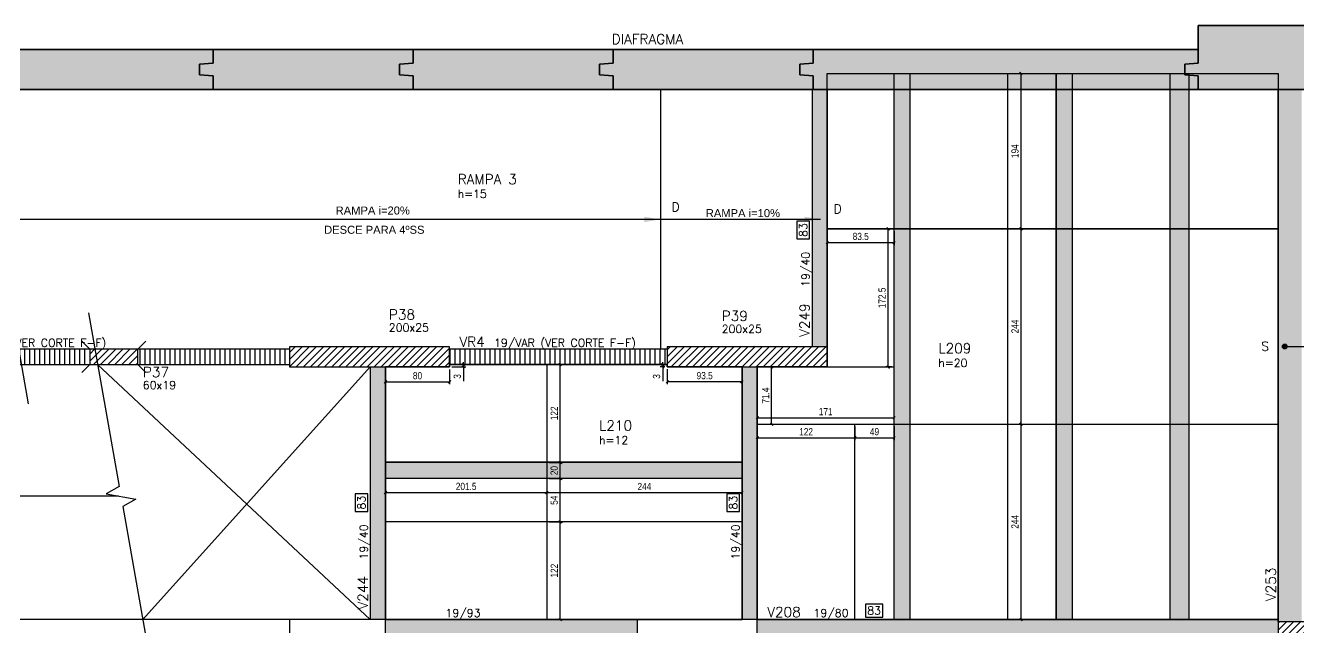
# Model space of a CAD drawing. Header units: millimetres. Extents: x 1860 to 8661, y -614 to 3837.
# Drawn here: x 3561 to 5152, y 1977 to 2729 of the extents above; entities that cross this region are included whole.
import ezdxf
from ezdxf.enums import TextEntityAlignment as Align

# ---------------------------------------------------------------- set-up
doc = ezdxf.new("R2010")
doc.units = ezdxf.units.MM
for name, color, linetype in [('COTA', 241, 'Continuous'), ('F-AUX', 2, 'Continuous'), ('F-HACHURA-DET', 1, 'Continuous'), ('F-LAJES-DIM', 2, 'Continuous'), ('F-LAJES-NOME', 4, 'Continuous'), ('F-LAJES-R', 254, 'Continuous'), ('F-PARC-NOME', 4, 'Continuous'), ('F-PILARES-DIM', 172, 'Continuous'), ('F-PILARES-N', 170, 'Continuous'), ('F-PILARES-NASCE', 4, 'Continuous'), ('F-PILARES-NOME', 170, 'Continuous'), ('F-SOLIDO-EST', 252, 'Continuous'), ('F-VIGAS', 3, 'Continuous'), ('F-VIGAS-DIM', 2, 'Continuous'), ('F-VIGAS-NOME', 4, 'Continuous'), ('Painéis', 200, 'Continuous'), ('Pilares', 5, 'Continuous'), ('VIGA', 3, 'Continuous'), ('Vázio', 240, 'Continuous')]:
    doc.layers.add(name, color=color, linetype=linetype)
doc.layers.add('F-DESNIVEL-3', color=7, linetype='Continuous', true_color=0xd5c7ff)
doc.layers.add('Hachura', color=251, linetype='Continuous', lineweight=9)
doc.styles.add('5385-ARQ-PB-BAS-PLA-TER-TORRE-A-106-TXT$0$R60-75', font='romans.shx', dxfattribs={"height": 0.1125})
doc.styles.add('COTA TECNICA-50', font='techl___.ttf', dxfattribs={"height": 9})
doc.styles.add('MCP', font='romans.shx')
doc.styles.add('ROMANS', font='romans.shx')
doc.styles.get("Standard").update_dxf_attribs({"font": 'arial.ttf'})
doc.dimstyles.new('COTA PAINEL-50', dxfattribs={"dimtxt": 9, "dimasz": 3, "dimexe": 3, "dimexo": 3, "dimgap": 3, "dimtad": 1, "dimdec": 1, "dimzin": 12, "dimdsep": 46, "dimtxsty": 'COTA TECNICA-50', "dimblk1": 'OBLIQUE', "dimblk2": 'OBLIQUE', "dimsah": 1, "dimcen": 0.9, "dimclrd": 4, "dimclre": 4, "dimclrt": 240, "dimadec": 1, "dimazin": 3, "dimtfac": 1, "dimtdec": 1, "dimtmove": 0, "dimatfit": 3, "dimfxl": 1, "dimtolj": 1, "dimtzin": 12, "dimarcsym": 0})
pattern_1 = [(45, (3860.447, 999.075), (-4.419417, 4.419417), [])]
pattern_2 = [(90, (3860.447, 999.075), (-6.25, 4e-16), [])]

# ---------------------------------------------------------------- blocks, each defined once
blk = doc.blocks.new('*U11')
at = {"layer": 'F-VIGAS-DIM', "color": 1}
blk.add_lwpolyline([(0, 0), (22, 0), (22, 16), (0, 16)], close=True, dxfattribs=at)
at = {"layer": 'F-VIGAS-DIM', "style": 'MCP'}
blk.add_attdef('DIM', text='', height=10, dxfattribs=at).set_placement((11, 8), align=Align.MIDDLE_CENTER)
blk = doc.blocks.new('_Oblique')
at = {"color": 0, "linetype": 'ByBlock', "lineweight": -2}
blk.add_line((-0.5, -0.5), (0.5, 0.5), dxfattribs=at)
blk = doc.blocks.new('*D968')
at = {"layer": 'COTA', "color": 4, "lineweight": -2, "transparency": 16777216}
for p, q in [((4010.9, 2159.6), (4010.9, 2142.2)), ((4212.4, 2159.6), (4212.4, 2142.2)), ((4010.9, 2145.2), (4212.4, 2145.2))]:
    blk.add_line(p, q, dxfattribs=at)
at = {"layer": 'Defpoints', "color": 0, "transparency": 16777216}
for p in [(4010.9, 2162.6), (4212.4, 2162.6), (4212.4, 2145.2)]:
    blk.add_point(p, dxfattribs=at)
at = {"layer": 'COTA', "color": 4, "lineweight": -2, "transparency": 16777216, "xscale": 3, "yscale": 3, "zscale": 3, "rotation": 180}
blk.add_blockref('_Oblique', (4010.9, 2145.2), dxfattribs=at)
at = {"layer": 'COTA', "color": 4, "lineweight": -2, "transparency": 16777216, "xscale": 3, "yscale": 3, "zscale": 3}
blk.add_blockref('_Oblique', (4212.4, 2145.2), dxfattribs=at)
at = {"layer": 'COTA', "color": 240, "transparency": 16777216, "insert": (4111.7, 2152.8), "char_height": 9, "attachment_point": 5, "style": 'COTA TECNICA-50'}
blk.add_mtext('\\A1;201.5', dxfattribs=at)
blk = doc.blocks.new('*D969')
at = {"layer": 'COTA', "color": 4, "lineweight": -2, "transparency": 16777216}
for p, q in [((4212.4, 2159.6), (4212.4, 2142.2)), ((4456.4, 2159.6), (4456.4, 2142.2)), ((4212.4, 2145.2), (4456.4, 2145.2))]:
    blk.add_line(p, q, dxfattribs=at)
at = {"layer": 'Defpoints', "color": 0, "transparency": 16777216}
for p in [(4212.4, 2162.6), (4456.4, 2162.6), (4456.4, 2145.2)]:
    blk.add_point(p, dxfattribs=at)
at = {"layer": 'COTA', "color": 4, "lineweight": -2, "transparency": 16777216, "xscale": 3, "yscale": 3, "zscale": 3, "rotation": 180}
blk.add_blockref('_Oblique', (4212.4, 2145.2), dxfattribs=at)
at = {"layer": 'COTA', "color": 4, "lineweight": -2, "transparency": 16777216, "xscale": 3, "yscale": 3, "zscale": 3}
blk.add_blockref('_Oblique', (4456.4, 2145.2), dxfattribs=at)
at = {"layer": 'COTA', "color": 240, "transparency": 16777216, "insert": (4334.4, 2152.7), "char_height": 9, "attachment_point": 5, "style": 'COTA TECNICA-50'}
blk.add_mtext('\\A1;244', dxfattribs=at)
blk = doc.blocks.new('*D970')
at = {"layer": 'COTA', "color": 4, "lineweight": -2, "transparency": 16777216}
for p, q in [((4215.4, 2108.6), (4232.3, 2108.6)), ((4229.3, 1986.6), (4229.3, 2108.6)), ((4215.4, 1986.6), (4232.3, 1986.6))]:
    blk.add_line(p, q, dxfattribs=at)
at = {"layer": 'Defpoints', "color": 0, "transparency": 16777216}
for p in [(4212.4, 2108.6), (4229.3, 2108.6), (4212.4, 1986.6)]:
    blk.add_point(p, dxfattribs=at)
at = {"layer": 'COTA', "color": 4, "lineweight": -2, "transparency": 16777216, "xscale": 3, "yscale": 3, "zscale": 3}
for p, rotation in [((4229.3, 2108.6), 90), ((4229.3, 1986.6), 270)]:
    blk.add_blockref('_Oblique', p, dxfattribs=dict(at, rotation=rotation))
at = {"layer": 'COTA', "color": 240, "transparency": 16777216, "insert": (4221.8, 2047.6), "char_height": 9, "attachment_point": 5, "rotation": 90, "style": 'COTA TECNICA-50'}
blk.add_mtext('\\A1;122', dxfattribs=at)
blk = doc.blocks.new('*D971')
at = {"layer": 'COTA', "color": 4, "lineweight": -2, "transparency": 16777216}
for p, q in [((4215.4, 2162.6), (4232.3, 2162.6)), ((4229.3, 2108.6), (4229.3, 2162.6)), ((4215.4, 2108.6), (4232.3, 2108.6))]:
    blk.add_line(p, q, dxfattribs=at)
at = {"layer": 'Defpoints', "color": 0, "transparency": 16777216}
for p in [(4212.4, 2162.6), (4229.3, 2162.6), (4212.4, 2108.6)]:
    blk.add_point(p, dxfattribs=at)
at = {"layer": 'COTA', "color": 4, "lineweight": -2, "transparency": 16777216, "xscale": 3, "yscale": 3, "zscale": 3}
for p, rotation in [((4229.3, 2162.6), 90), ((4229.3, 2108.6), 270)]:
    blk.add_blockref('_Oblique', p, dxfattribs=dict(at, rotation=rotation))
at = {"layer": 'COTA', "color": 240, "transparency": 16777216, "insert": (4221.7, 2135.6), "char_height": 9, "attachment_point": 5, "rotation": 90, "style": 'COTA TECNICA-50'}
blk.add_mtext('\\A1;54', dxfattribs=at)
blk = doc.blocks.new('*D972')
at = {"layer": 'COTA', "color": 4, "lineweight": -2, "transparency": 16777216}
for p, q in [((4215.4, 2182.6), (4232.3, 2182.6)), ((4229.3, 2162.6), (4229.3, 2182.6)), ((4215.4, 2162.6), (4232.3, 2162.6))]:
    blk.add_line(p, q, dxfattribs=at)
at = {"layer": 'Defpoints', "color": 0, "transparency": 16777216}
for p in [(4212.4, 2182.6), (4229.3, 2182.6), (4212.4, 2162.6)]:
    blk.add_point(p, dxfattribs=at)
at = {"layer": 'COTA', "color": 4, "lineweight": -2, "transparency": 16777216, "xscale": 3, "yscale": 3, "zscale": 3}
for p, rotation in [((4229.3, 2182.6), 90), ((4229.3, 2162.6), 270)]:
    blk.add_blockref('_Oblique', p, dxfattribs=dict(at, rotation=rotation))
at = {"layer": 'COTA', "color": 240, "transparency": 16777216, "insert": (4221.7, 2172.6), "char_height": 9, "attachment_point": 5, "rotation": 90, "style": 'COTA TECNICA-50'}
blk.add_mtext('\\A1;20', dxfattribs=at)
blk = doc.blocks.new('*D973')
at = {"layer": 'COTA', "color": 4, "lineweight": -2, "transparency": 16777216}
for p, q in [((4215.4, 2305.1), (4232.3, 2305.1)), ((4229.3, 2183.1), (4229.3, 2305.1)), ((4215.4, 2183.1), (4232.3, 2183.1))]:
    blk.add_line(p, q, dxfattribs=at)
at = {"layer": 'Defpoints', "color": 0, "transparency": 16777216}
for p in [(4212.4, 2305.1), (4229.3, 2305.1), (4212.4, 2183.1)]:
    blk.add_point(p, dxfattribs=at)
at = {"layer": 'COTA', "color": 4, "lineweight": -2, "transparency": 16777216, "xscale": 3, "yscale": 3, "zscale": 3}
for p, rotation in [((4229.3, 2305.1), 90), ((4229.3, 2183.1), 270)]:
    blk.add_blockref('_Oblique', p, dxfattribs=dict(at, rotation=rotation))
at = {"layer": 'COTA', "color": 240, "transparency": 16777216, "insert": (4221.8, 2244.1), "char_height": 9, "attachment_point": 5, "rotation": 90, "style": 'COTA TECNICA-50'}
blk.add_mtext('\\A1;122', dxfattribs=at)
blk = doc.blocks.new('*D974')
at = {"layer": 'COTA', "color": 4, "lineweight": -2, "transparency": 16777216}
for p, q in [((4362.9, 2299.1), (4362.9, 2280.5)), ((4456.4, 2299), (4456.4, 2280.5)), ((4456.4, 2283.5), (4362.9, 2283.5))]:
    blk.add_line(p, q, dxfattribs=at)
at = {"layer": 'Defpoints', "color": 0, "transparency": 16777216}
for p in [(4362.9, 2302.1), (4456.4, 2302), (4362.9, 2283.5)]:
    blk.add_point(p, dxfattribs=at)
at = {"layer": 'COTA', "color": 4, "lineweight": -2, "transparency": 16777216, "xscale": 3, "yscale": 3, "zscale": 3, "rotation": 180}
blk.add_blockref('_Oblique', (4362.9, 2283.5), dxfattribs=at)
at = {"layer": 'COTA', "color": 4, "lineweight": -2, "transparency": 16777216, "xscale": 3, "yscale": 3, "zscale": 3}
blk.add_blockref('_Oblique', (4456.4, 2283.5), dxfattribs=at)
at = {"layer": 'COTA', "color": 240, "transparency": 16777216, "insert": (4409.7, 2291.2), "char_height": 9, "attachment_point": 5, "style": 'COTA TECNICA-50'}
blk.add_mtext('\\A1;93.5', dxfattribs=at)
blk = doc.blocks.new('*D975')
at = {"layer": 'COTA', "color": 4, "lineweight": -2, "transparency": 16777216}
for p, q in [((4010.9, 2299), (4010.9, 2280.5)), ((4090.9, 2299), (4090.9, 2280.5)), ((4010.9, 2283.5), (4090.9, 2283.5))]:
    blk.add_line(p, q, dxfattribs=at)
at = {"layer": 'Defpoints', "color": 0, "transparency": 16777216}
for p in [(4010.9, 2302), (4090.9, 2302), (4090.9, 2283.5)]:
    blk.add_point(p, dxfattribs=at)
at = {"layer": 'COTA', "color": 4, "lineweight": -2, "transparency": 16777216, "xscale": 3, "yscale": 3, "zscale": 3, "rotation": 180}
blk.add_blockref('_Oblique', (4010.9, 2283.5), dxfattribs=at)
at = {"layer": 'COTA', "color": 4, "lineweight": -2, "transparency": 16777216, "xscale": 3, "yscale": 3, "zscale": 3}
blk.add_blockref('_Oblique', (4090.9, 2283.5), dxfattribs=at)
at = {"layer": 'COTA', "color": 240, "transparency": 16777216, "insert": (4050.9, 2291.1), "char_height": 9, "attachment_point": 5, "style": 'COTA TECNICA-50'}
blk.add_mtext('\\A1;80', dxfattribs=at)
blk = doc.blocks.new('*D976')
at = {"layer": 'COTA', "color": 4, "lineweight": -2, "transparency": 16777216}
for p, q in [((4108.3, 2305.1), (4108.3, 2308.1)), ((4093.9, 2305.1), (4111.3, 2305.1)), ((4093.9, 2302.1), (4111.3, 2302.1)), ((4108.3, 2305.1), (4108.3, 2302.1)), ((4108.3, 2302.1), (4108.3, 2284.4))]:
    blk.add_line(p, q, dxfattribs=at)
at = {"layer": 'Defpoints', "color": 0, "transparency": 16777216}
for p in [(4090.9, 2305.1), (4090.9, 2302.1), (4108.3, 2302.1)]:
    blk.add_point(p, dxfattribs=at)
at = {"layer": 'COTA', "color": 4, "lineweight": -2, "transparency": 16777216, "xscale": 3, "yscale": 3, "zscale": 3}
for p, rotation in [((4108.3, 2305.1), 270), ((4108.3, 2302.1), 90)]:
    blk.add_blockref('_Oblique', p, dxfattribs=dict(at, rotation=rotation))
at = {"layer": 'COTA', "color": 240, "transparency": 16777216, "insert": (4100.6, 2290.2), "char_height": 9, "attachment_point": 5, "rotation": 90, "style": 'COTA TECNICA-50'}
blk.add_mtext('\\A1;3', dxfattribs=at)
blk = doc.blocks.new('*D977')
at = {"layer": 'COTA', "color": 4, "lineweight": -2, "transparency": 16777216}
for p, q in [((4357.3, 2305.1), (4357.3, 2308.1)), ((4359.9, 2305.1), (4354.3, 2305.1)), ((4359.9, 2302.1), (4354.3, 2302.1)), ((4357.3, 2305.1), (4357.3, 2302.1)), ((4357.3, 2302.1), (4357.3, 2284.4))]:
    blk.add_line(p, q, dxfattribs=at)
at = {"layer": 'Defpoints', "color": 0, "transparency": 16777216}
for p in [(4357.3, 2302.1), (4362.9, 2305.1), (4362.9, 2302.1)]:
    blk.add_point(p, dxfattribs=at)
at = {"layer": 'COTA', "color": 4, "lineweight": -2, "transparency": 16777216, "xscale": 3, "yscale": 3, "zscale": 3}
for p, rotation in [((4357.3, 2305.1), 270), ((4357.3, 2302.1), 90)]:
    blk.add_blockref('_Oblique', p, dxfattribs=dict(at, rotation=rotation))
at = {"layer": 'COTA', "color": 240, "transparency": 16777216, "insert": (4349.6, 2290.2), "char_height": 9, "attachment_point": 5, "rotation": 90, "style": 'COTA TECNICA-50'}
blk.add_mtext('\\A1;3', dxfattribs=at)
blk = doc.blocks.new('*D1020')
at = {"layer": 'COTA', "color": 4, "lineweight": -2, "transparency": 16777216}
for p, q in [((4791.4, 2230.6), (4808, 2230.6)), ((4805, 1986.6), (4805, 2230.6)), ((4791.4, 1986.6), (4808, 1986.6))]:
    blk.add_line(p, q, dxfattribs=at)
at = {"layer": 'Defpoints', "color": 0, "transparency": 16777216}
for p in [(4788.4, 2230.6), (4805, 2230.6), (4788.4, 1986.6)]:
    blk.add_point(p, dxfattribs=at)
at = {"layer": 'COTA', "color": 4, "lineweight": -2, "transparency": 16777216, "xscale": 3, "yscale": 3, "zscale": 3}
for p, rotation in [((4805, 2230.6), 90), ((4805, 1986.6), 270)]:
    blk.add_blockref('_Oblique', p, dxfattribs=dict(at, rotation=rotation))
at = {"layer": 'COTA', "color": 240, "transparency": 16777216, "insert": (4797.4, 2108.6), "char_height": 9, "attachment_point": 5, "rotation": 90, "style": 'COTA TECNICA-50'}
blk.add_mtext('\\A1;244', dxfattribs=at)
blk = doc.blocks.new('*D1021')
at = {"layer": 'COTA', "color": 4, "lineweight": -2, "transparency": 16777216}
for p, q in [((4791.4, 2474.6), (4808, 2474.6)), ((4805, 2230.6), (4805, 2474.6)), ((4791.4, 2230.6), (4808, 2230.6))]:
    blk.add_line(p, q, dxfattribs=at)
at = {"layer": 'Defpoints', "color": 0, "transparency": 16777216}
for p in [(4788.4, 2474.6), (4805, 2474.6), (4788.4, 2230.6)]:
    blk.add_point(p, dxfattribs=at)
at = {"layer": 'COTA', "color": 4, "lineweight": -2, "transparency": 16777216, "xscale": 3, "yscale": 3, "zscale": 3}
for p, rotation in [((4805, 2474.6), 90), ((4805, 2230.6), 270)]:
    blk.add_blockref('_Oblique', p, dxfattribs=dict(at, rotation=rotation))
at = {"layer": 'COTA', "color": 240, "transparency": 16777216, "insert": (4797.4, 2352.6), "char_height": 9, "attachment_point": 5, "rotation": 90, "style": 'COTA TECNICA-50'}
blk.add_mtext('\\A1;244', dxfattribs=at)
blk = doc.blocks.new('*D1022')
at = {"layer": 'COTA', "color": 4, "lineweight": -2, "transparency": 16777216}
for p, q in [((4791.4, 2668.6), (4808, 2668.6)), ((4805, 2474.6), (4805, 2668.6)), ((4791.4, 2474.6), (4808, 2474.6))]:
    blk.add_line(p, q, dxfattribs=at)
at = {"layer": 'Defpoints', "color": 0, "transparency": 16777216}
for p in [(4788.4, 2668.6), (4805, 2668.6), (4788.4, 2474.6)]:
    blk.add_point(p, dxfattribs=at)
at = {"layer": 'COTA', "color": 4, "lineweight": -2, "transparency": 16777216, "xscale": 3, "yscale": 3, "zscale": 3}
for p, rotation in [((4805, 2668.6), 90), ((4805, 2474.6), 270)]:
    blk.add_blockref('_Oblique', p, dxfattribs=dict(at, rotation=rotation))
at = {"layer": 'COTA', "color": 240, "transparency": 16777216, "insert": (4797.4, 2571.6), "char_height": 9, "attachment_point": 5, "rotation": 90, "style": 'COTA TECNICA-50'}
blk.add_mtext('\\A1;194', dxfattribs=at)
blk = doc.blocks.new('*D1023')
at = {"layer": 'COTA', "color": 4, "lineweight": -2, "transparency": 16777216}
for p, q in [((4475.4, 2233.6), (4475.4, 2241.6)), ((4475.4, 2238.6), (4646.4, 2238.6)), ((4646.4, 2233.6), (4646.4, 2241.6))]:
    blk.add_line(p, q, dxfattribs=at)
at = {"layer": 'Defpoints', "color": 0, "transparency": 16777216}
for p in [(4475.4, 2230.6), (4646.4, 2238.6), (4646.4, 2230.6)]:
    blk.add_point(p, dxfattribs=at)
at = {"layer": 'COTA', "color": 4, "lineweight": -2, "transparency": 16777216, "xscale": 3, "yscale": 3, "zscale": 3, "rotation": 180}
blk.add_blockref('_Oblique', (4475.4, 2238.6), dxfattribs=at)
at = {"layer": 'COTA', "color": 4, "lineweight": -2, "transparency": 16777216, "xscale": 3, "yscale": 3, "zscale": 3}
blk.add_blockref('_Oblique', (4646.4, 2238.6), dxfattribs=at)
at = {"layer": 'COTA', "color": 240, "transparency": 16777216, "insert": (4560.9, 2246.2), "char_height": 9, "attachment_point": 5, "style": 'COTA TECNICA-50'}
blk.add_mtext('\\A1;171', dxfattribs=at)
blk = doc.blocks.new('*D1024')
at = {"layer": 'COTA', "color": 4, "lineweight": -2, "transparency": 16777216}
for p, q in [((4478.4, 2302), (4496.3, 2302)), ((4493.3, 2230.6), (4493.3, 2302)), ((4478.4, 2230.6), (4496.3, 2230.6))]:
    blk.add_line(p, q, dxfattribs=at)
at = {"layer": 'Defpoints', "color": 0, "transparency": 16777216}
for p in [(4475.4, 2302), (4493.3, 2302), (4475.4, 2230.6)]:
    blk.add_point(p, dxfattribs=at)
at = {"layer": 'COTA', "color": 4, "lineweight": -2, "transparency": 16777216, "xscale": 3, "yscale": 3, "zscale": 3}
for p, rotation in [((4493.3, 2302), 90), ((4493.3, 2230.6), 270)]:
    blk.add_blockref('_Oblique', p, dxfattribs=dict(at, rotation=rotation))
at = {"layer": 'COTA', "color": 240, "transparency": 16777216, "insert": (4485.8, 2266.3), "char_height": 9, "attachment_point": 5, "rotation": 90, "style": 'COTA TECNICA-50'}
blk.add_mtext('\\A1;71.4', dxfattribs=at)
blk = doc.blocks.new('*D1025')
at = {"layer": 'COTA', "color": 4, "lineweight": -2, "transparency": 16777216}
for p, q in [((4643.4, 2474.6), (4636, 2474.6)), ((4639, 2302.1), (4639, 2474.6)), ((4643.4, 2302.1), (4636, 2302.1))]:
    blk.add_line(p, q, dxfattribs=at)
at = {"layer": 'Defpoints', "color": 0, "transparency": 16777216}
for p in [(4639, 2474.6), (4646.4, 2474.6), (4646.4, 2302.1)]:
    blk.add_point(p, dxfattribs=at)
at = {"layer": 'COTA', "color": 4, "lineweight": -2, "transparency": 16777216, "xscale": 3, "yscale": 3, "zscale": 3}
for p, rotation in [((4639, 2474.6), 90), ((4639, 2302.1), 270)]:
    blk.add_blockref('_Oblique', p, dxfattribs=dict(at, rotation=rotation))
at = {"layer": 'COTA', "color": 240, "transparency": 16777216, "insert": (4631.4, 2388.3), "char_height": 9, "attachment_point": 5, "rotation": 90, "style": 'COTA TECNICA-50'}
blk.add_mtext('\\A1;172.5', dxfattribs=at)
blk = doc.blocks.new('*D1027')
at = {"layer": 'COTA', "color": 4, "lineweight": -2, "transparency": 16777216}
for p, q in [((4562.9, 2471.6), (4562.9, 2454.3)), ((4646.4, 2471.6), (4646.4, 2454.3)), ((4562.9, 2457.3), (4646.4, 2457.3))]:
    blk.add_line(p, q, dxfattribs=at)
at = {"layer": 'Defpoints', "color": 0, "transparency": 16777216}
for p in [(4562.9, 2474.6), (4646.4, 2474.6), (4646.4, 2457.3)]:
    blk.add_point(p, dxfattribs=at)
at = {"layer": 'COTA', "color": 4, "lineweight": -2, "transparency": 16777216, "xscale": 3, "yscale": 3, "zscale": 3, "rotation": 180}
blk.add_blockref('_Oblique', (4562.9, 2457.3), dxfattribs=at)
at = {"layer": 'COTA', "color": 4, "lineweight": -2, "transparency": 16777216, "xscale": 3, "yscale": 3, "zscale": 3}
blk.add_blockref('_Oblique', (4646.4, 2457.3), dxfattribs=at)
at = {"layer": 'COTA', "color": 240, "transparency": 16777216, "insert": (4604.7, 2465), "char_height": 9, "attachment_point": 5, "style": 'COTA TECNICA-50'}
blk.add_mtext('\\A1;83.5', dxfattribs=at)
blk = doc.blocks.new('*D1055')
at = {"layer": 'COTA', "color": 4, "lineweight": -2, "transparency": 16777216}
for p, q in [((4475.4, 2227.6), (4475.4, 2210.6)), ((4597.4, 2227.6), (4597.4, 2210.6)), ((4475.4, 2213.6), (4597.4, 2213.6))]:
    blk.add_line(p, q, dxfattribs=at)
at = {"layer": 'Defpoints', "color": 0, "transparency": 16777216}
for p in [(4475.4, 2230.6), (4597.4, 2230.6), (4597.4, 2213.6)]:
    blk.add_point(p, dxfattribs=at)
at = {"layer": 'COTA', "color": 4, "lineweight": -2, "transparency": 16777216, "xscale": 3, "yscale": 3, "zscale": 3, "rotation": 180}
blk.add_blockref('_Oblique', (4475.4, 2213.6), dxfattribs=at)
at = {"layer": 'COTA', "color": 4, "lineweight": -2, "transparency": 16777216, "xscale": 3, "yscale": 3, "zscale": 3}
blk.add_blockref('_Oblique', (4597.4, 2213.6), dxfattribs=at)
at = {"layer": 'COTA', "color": 240, "transparency": 16777216, "insert": (4536.4, 2221.1), "char_height": 9, "attachment_point": 5, "style": 'COTA TECNICA-50'}
blk.add_mtext('\\A1;122', dxfattribs=at)
blk = doc.blocks.new('*D1056')
at = {"layer": 'COTA', "color": 4, "lineweight": -2, "transparency": 16777216}
for p, q in [((4597.4, 2227.6), (4597.4, 2210.6)), ((4646.4, 2227.6), (4646.4, 2210.6)), ((4597.4, 2213.6), (4646.4, 2213.6))]:
    blk.add_line(p, q, dxfattribs=at)
at = {"layer": 'Defpoints', "color": 0, "transparency": 16777216}
for p in [(4597.4, 2230.6), (4646.4, 2230.6), (4646.4, 2213.6)]:
    blk.add_point(p, dxfattribs=at)
at = {"layer": 'COTA', "color": 4, "lineweight": -2, "transparency": 16777216, "xscale": 3, "yscale": 3, "zscale": 3, "rotation": 180}
blk.add_blockref('_Oblique', (4597.4, 2213.6), dxfattribs=at)
at = {"layer": 'COTA', "color": 4, "lineweight": -2, "transparency": 16777216, "xscale": 3, "yscale": 3, "zscale": 3}
blk.add_blockref('_Oblique', (4646.4, 2213.6), dxfattribs=at)
at = {"layer": 'COTA', "color": 240, "transparency": 16777216, "insert": (4621.9, 2221.2), "char_height": 9, "attachment_point": 5, "style": 'COTA TECNICA-50'}
blk.add_mtext('\\A1;49', dxfattribs=at)

msp = doc.modelspace()

# ---------------------------------------------------------------- hatches: boundary and pattern name
at = {"layer": 'F-AUX'}
h = msp.add_hatch(color=1, dxfattribs=at)
edge = h.paths.add_edge_path()
edge.add_arc((5134.45, 2327.58), 3, 0, 360)
at = {"layer": 'F-HACHURA-DET', "linetype": 'Continuous'}
h = msp.add_hatch(dxfattribs=at)
h.set_pattern_fill('LINE', color=256, scale=50, angle=90, style=0)
h.set_pattern_definition(pattern_2)
h.paths.add_polyline_path([(3641.45, 2305.08), (3641.45, 2324.08), (3410.95, 2324.08), (3410.95, 2305.08)])
h = msp.add_hatch(dxfattribs=at)
h.set_pattern_fill('LINE', color=256, scale=50, angle=90, style=0)
h.set_pattern_definition(pattern_2)
h.paths.add_polyline_path([(3890.95, 2305.08), (3890.95, 2324.08), (3701.45, 2324.08), (3701.45, 2305.08)])
h = msp.add_hatch(dxfattribs=at)
h.set_pattern_fill('LINE', color=256, scale=50, angle=90, style=0)
h.set_pattern_definition(pattern_2)
h.paths.add_polyline_path([(4362.95, 2305.08), (4362.95, 2324.08), (4090.95, 2324.08), (4090.95, 2305.08)])
at = {"layer": 'F-SOLIDO-EST'}
h = msp.add_hatch(color=256, dxfattribs=at)
h.dxf.hatch_style = 1
h.paths.add_polyline_path([(5276.45, 2665.58), (5293.45, 2667.08), (5293.45, 2680.08), (5276.45, 2681.58), (5276.45, 2698.58), (5276.45, 2728.58), (5026.45, 2728.58), (5026.45, 2681.58), (5009.45, 2680.08), (5009.45, 2667.08), (5026.45, 2665.58), (5026.45, 2648.58), (5276.45, 2648.58)])
h = msp.add_hatch(color=256, dxfattribs=at)
h.dxf.hatch_style = 1
h.paths.add_polyline_path([(3795.45, 2698.58), (3545.45, 2698.58), (3545.45, 2681.58), (3528.45, 2680.08), (3528.45, 2667.08), (3545.45, 2665.58), (3545.45, 2648.58), (3795.45, 2648.58), (3795.45, 2665.58), (3778.45, 2667.08), (3778.45, 2680.08), (3795.45, 2681.58)])
h = msp.add_hatch(color=256, dxfattribs=at)
h.dxf.hatch_style = 1
h.paths.add_polyline_path([(4045.45, 2698.58), (3795.45, 2698.58), (3795.45, 2681.58), (3778.45, 2680.08), (3778.45, 2667.08), (3795.45, 2665.58), (3795.45, 2648.58), (4045.45, 2648.58), (4045.45, 2665.58), (4028.45, 2667.08), (4028.45, 2680.08), (4045.45, 2681.58)])
h = msp.add_hatch(color=256, dxfattribs=at)
h.dxf.hatch_style = 1
h.paths.add_polyline_path([(4295.45, 2665.58), (4278.45, 2667.08), (4278.45, 2680.08), (4295.45, 2681.58), (4295.45, 2698.58), (4045.45, 2698.58), (4045.45, 2681.58), (4028.45, 2680.08), (4028.45, 2667.08), (4045.45, 2665.58), (4045.45, 2648.58), (4295.45, 2648.58)])
h = msp.add_hatch(color=256, dxfattribs=at)
h.dxf.hatch_style = 1
h.paths.add_polyline_path([(4545.45, 2665.58), (4528.45, 2667.08), (4528.45, 2680.08), (4545.45, 2681.58), (4545.45, 2698.58), (4295.45, 2698.58), (4295.45, 2681.58), (4278.45, 2680.08), (4278.45, 2667.08), (4295.45, 2665.58), (4295.45, 2648.58), (4545.45, 2648.58)])
h = msp.add_hatch(color=256, dxfattribs=at)
h.dxf.hatch_style = 1
h.paths.add_polyline_path([(5009.45, 2680.08), (5026.45, 2681.58), (5026.45, 2698.58), (4545.45, 2698.58), (4545.45, 2681.58), (4528.45, 2680.08), (4528.45, 2667.08), (4545.45, 2665.58), (4545.45, 2648.58), (5026.45, 2648.58), (5026.45, 2665.58), (5009.45, 2667.08)])
at = {"layer": 'Hachura', "linetype": 'ByBlock'}
h = msp.add_hatch(color=256, dxfattribs=at)
h.dxf.hatch_style = 1
h.paths.add_polyline_path([(4666.45, 2230.58), (4646.45, 2230.58), (4646.45, 1986.58), (4666.45, 1986.58)])
h.paths.add_polyline_path([(4646.45, 2230.58), (4666.45, 2230.58), (4666.45, 2474.58), (4646.45, 2474.58)])
h.paths.add_polyline_path([(4646.45, 2474.58), (4666.45, 2474.58), (4666.45, 2648.58), (4646.45, 2648.58)])
h.paths.add_polyline_path([(4646.45, 2668.58), (4646.45, 2648.58), (4666.45, 2648.58), (4666.45, 2668.58)])
h = msp.add_hatch(color=256, dxfattribs=at)
h.dxf.hatch_style = 1
h.paths.add_polyline_path([(4869.45, 2230.58), (4849.45, 2230.58), (4849.45, 1986.58), (4869.45, 1986.58)])
h.paths.add_polyline_path([(4849.45, 2230.58), (4869.45, 2230.58), (4869.45, 2474.58), (4849.45, 2474.58)])
h.paths.add_polyline_path([(4849.45, 2474.58), (4869.45, 2474.58), (4869.45, 2648.58), (4849.45, 2648.58)])
h.paths.add_polyline_path([(4849.45, 2668.58), (4849.45, 2648.58), (4869.45, 2648.58), (4869.45, 2668.58)])
h = msp.add_hatch(color=256, dxfattribs=at)
h.dxf.hatch_style = 1
h.paths.add_polyline_path([(5014.45, 2230.58), (4991.45, 2230.58), (4991.45, 1986.58), (5014.45, 1986.58)])
h.paths.add_polyline_path([(5014.45, 2474.58), (4991.45, 2474.58), (4991.45, 2230.58), (5014.45, 2230.58)])
h.paths.add_polyline_path([(4991.45, 2474.58), (5014.45, 2474.58), (5014.45, 2648.58), (4991.45, 2648.58)])
h.paths.add_polyline_path([(5014.45, 2648.58), (5014.45, 2666.63), (5009.45, 2667.08), (5009.45, 2668.58), (4991.45, 2668.58), (4991.45, 2648.58)])
h.paths.add_polyline_path([(5014.45, 2666.63), (5014.45, 2668.58), (5009.45, 2668.58), (5009.45, 2667.08)], flags=17)
h = msp.add_hatch(color=256, dxfattribs=at)
h.dxf.hatch_style = 1
h.paths.add_polyline_path([(4212.45, 2162.58), (4212.45, 2182.58), (4010.95, 2182.58), (4010.95, 2162.58)])
h.paths.add_polyline_path([(4212.45, 2182.58), (4212.45, 2162.58), (4456.45, 2162.58), (4456.45, 2182.58)])
at = {"layer": 'Pilares', "linetype": 'Continuous'}
h = msp.add_hatch(dxfattribs=at)
h.set_pattern_fill('ANSI31', color=256, scale=50, style=0)
h.set_pattern_definition(pattern_1)
h.paths.add_polyline_path([(3641.45, 2305.08), (3701.45, 2305.08), (3701.45, 2324.08), (3641.45, 2324.08)], flags=16)
h = msp.add_hatch(dxfattribs=at)
h.set_pattern_fill('ANSI31', color=256, scale=50, style=0)
h.set_pattern_definition(pattern_1)
h.paths.add_polyline_path([(3890.95, 2302.08), (4090.95, 2302.08), (4090.95, 2327.08), (3890.95, 2327.08)], flags=16)
h = msp.add_hatch(dxfattribs=at)
h.set_pattern_fill('ANSI31', color=256, scale=50, style=0)
h.set_pattern_definition(pattern_1)
h.paths.add_polyline_path([(4362.95, 2302.08), (4562.95, 2302.08), (4562.95, 2327.08), (4362.95, 2327.08)], flags=16)
h = msp.add_hatch(dxfattribs=at)
h.set_pattern_fill('ANSI31', color=256, scale=50, style=0)
h.set_pattern_definition(pattern_1)
h.paths.add_polyline_path([(5126.45, 1808.58), (5176.45, 1808.58), (5176.45, 1983.58), (5126.45, 1983.58)], flags=16)

# ---------------------------------------------------------------- linework, layer by layer
at = {"layer": 'F-AUX', "color": 1}
for p, q in [((4354.45, 2648.58), (4354.45, 2324.08)), ((4554.45, 2486.33), (3520.98, 2486.33)), ((5134.45, 2327.58), (5987.67, 2327.58)), ((4475.45, 1986.58), (5126.45, 1986.58))]:
    msp.add_line(p, q, dxfattribs=at)
for points in [[(3483.31, 2715.46), (3521.74, 2498.4), (3505.54, 2489.04), (3542.4, 2482.56), (3526.2, 2473.2), (3564.59, 2256.13)], [(3639.78, 2369.85), (3678.21, 2152.79), (3662.01, 2143.43), (3698.87, 2136.95), (3682.67, 2127.59), (3721.06, 1910.52)], [(3677.45, 2140.72), (2819.45, 2140.72)]]:
    msp.add_lwpolyline(points, dxfattribs=at)
msp.add_circle((5134.45, 2327.58), 3, dxfattribs=at)
for points in [[(4334.45, 2489.68), (4354.45, 2486.33), (4334.44, 2483.01)], [(4534.45, 2489.68), (4554.45, 2486.33), (4534.44, 2483.01)]]:
    msp.add_solid(points, dxfattribs=at)
at = {"layer": 'F-DESNIVEL-3', "linetype": 'Continuous'}
for points in [[(4553.45, 2648.58), (4553.45, 2663.58), (4483.05, 2663.58)], [(4553.45, 2648.58), (4483.05, 2663.58), (4483.05, 2648.58)], [(4553.45, 2648.58), (5110.85, 2648.58), (5110.85, 2663.58)], [(4553.45, 2648.58), (5110.85, 2663.58), (4553.45, 2663.58)], [(4553.45, 2648.58), (4553.45, 2663.58), (4553.45, 2648.58)], [(4553.45, 2648.58), (4483.05, 2648.58), (4553.45, 2648.58)], [(4562.95, 2648.58), (4543.95, 2648.58), (4543.95, 2327.18)], [(4562.95, 2648.58), (4543.95, 2327.18), (4562.95, 2327.18)], [(4562.95, 2648.58), (4562.95, 2327.18), (4562.95, 2648.58)], [(5126.45, 1997.08), (5126.45, 2648.58), (5126.45, 1986.58)], [(5126.45, 2648.58), (5126.45, 1986.58), (5126.45, 2648.58)], [(5155.45, 1997.08), (5155.45, 2648.48), (5126.45, 2648.48)], [(5155.45, 1997.08), (5126.45, 2648.48), (5126.45, 1997.08)], [(4091.05, 2324.08), (4362.85, 2324.08), (4091.05, 2324.08)], [(3991.95, 1986.68), (4010.95, 1986.68), (4010.95, 2301.98)], [(3991.95, 1986.68), (4010.95, 2301.98), (3991.95, 2301.98)], [(3991.95, 1986.68), (3991.95, 2301.98), (3991.95, 1986.68)], [(4010.95, 2302.08), (4090.95, 2302.08), (4010.95, 2302.08)], [(4090.95, 2305.08), (4362.95, 2305.08), (4090.95, 2305.08)], [(4362.95, 2305.08), (4362.95, 2302.08), (4362.95, 2305.08)], [(4362.95, 2302.08), (4456.45, 2302.08), (4362.95, 2302.08)], [(4456.45, 1986.68), (4475.45, 1986.68), (4475.45, 2301.98)], [(4456.45, 1986.68), (4475.45, 2301.98), (4456.45, 2301.98)], [(4456.45, 1986.68), (4456.45, 2301.98), (4456.45, 1986.68)], [(5155.45, 1997.08), (5126.45, 1997.08), (5126.45, 1983.68)], [(5155.45, 1997.08), (5126.45, 1983.68), (5155.45, 1983.68)], [(5155.45, 1997.08), (5126.45, 1997.08), (5155.45, 1997.08)], [(5126.45, 1997.08), (5126.45, 1986.58), (5126.45, 1997.08)], [(4011.05, 1986.58), (4011.05, 1967.58), (4325.35, 1967.58)], [(4011.05, 1986.58), (4325.35, 1967.58), (4325.35, 1986.58)], [(4011.05, 1986.58), (4325.35, 1986.58), (4011.05, 1986.58)], [(5126.45, 1986.58), (4475.45, 1986.58), (5126.45, 1986.58)], [(5126.45, 1986.58), (4475.55, 1986.58), (4475.55, 1967.58)], [(5126.45, 1986.58), (4475.55, 1967.58), (5126.35, 1983.68)], [(5126.35, 1983.68), (4475.55, 1967.58), (5126.35, 1967.58)], [(5126.45, 1986.58), (5126.35, 1983.68), (5126.45, 1983.68)]]:
    msp.add_solid(points, dxfattribs=at)
at = {"layer": 'F-LAJES-R', "linetype": 'Continuous'}
for points in [[(5110.95, 2648.58), (4562.95, 2648.58), (4562.95, 2327.08), (4562.95, 2302.08), (4475.45, 2302.08), (4475.45, 1986.58), (5126.45, 1986.58), (5126.45, 1997.08), (5126.45, 2648.58), (5110.95, 2648.58)], [(4010.95, 1986.58), (4325.45, 1986.58), (4456.45, 1986.58), (4456.45, 2302.08), (4362.95, 2302.08), (4362.95, 2305.08), (4090.95, 2305.08), (4090.95, 2302.08), (4010.95, 2302.08), (4010.95, 1986.58)]]:
    msp.add_lwpolyline(points, dxfattribs=at)
at = {"layer": 'F-PILARES-N', "linetype": 'Continuous'}
msp.add_lwpolyline([(3641.45, 2305.08), (3701.45, 2305.08), (3701.45, 2324.08), (3641.45, 2324.08), (3641.45, 2305.08)], dxfattribs=at)
at = {"layer": 'F-PILARES-NASCE', "linetype": 'Continuous'}
for p, q in [((3641.45, 2324.08), (3631.45, 2334.08)), ((3701.45, 2324.08), (3711.45, 2334.08)), ((3641.45, 2305.08), (3631.45, 2295.08)), ((3701.45, 2305.08), (3711.45, 2295.08))]:
    msp.add_line(p, q, dxfattribs=at)
at = {"layer": 'F-VIGAS'}
for p, q in [((5276.45, 2728.58), (5026.45, 2728.58)), ((5026.45, 2728.58), (5026.45, 2681.58)), ((5026.45, 2681.58), (5026.45, 2728.58)), ((5026.45, 2728.58), (5276.45, 2728.58)), ((3795.45, 2698.58), (3545.45, 2698.58)), ((3545.45, 2698.58), (3795.45, 2698.58)), ((3795.45, 2681.58), (3795.45, 2698.58)), ((3795.45, 2698.58), (3795.45, 2681.58)), ((4045.45, 2698.58), (3795.45, 2698.58)), ((3795.45, 2698.58), (3795.45, 2681.58)), ((3795.45, 2681.58), (3795.45, 2698.58)), ((3795.45, 2698.58), (4045.45, 2698.58)), ((4045.45, 2681.58), (4045.45, 2698.58)), ((4045.45, 2698.58), (4045.45, 2681.58)), ((4295.45, 2698.58), (4045.45, 2698.58)), ((4045.45, 2698.58), (4045.45, 2681.58)), ((4045.45, 2681.58), (4045.45, 2698.58)), ((4045.45, 2698.58), (4295.45, 2698.58)), ((4295.45, 2681.58), (4295.45, 2698.58)), ((4295.45, 2698.58), (4295.45, 2681.58)), ((4545.45, 2698.58), (4295.45, 2698.58)), ((4295.45, 2698.58), (4295.45, 2681.58)), ((4295.45, 2681.58), (4295.45, 2698.58)), ((4295.45, 2698.58), (4545.45, 2698.58)), ((5026.45, 2698.58), (4545.45, 2698.58)), ((4545.45, 2698.58), (4545.45, 2681.58)), ((4545.45, 2681.58), (4545.45, 2698.58)), ((4545.45, 2698.58), (5026.45, 2698.58)), ((4545.45, 2681.58), (4545.45, 2698.58)), ((4545.45, 2698.58), (4545.45, 2681.58)), ((5026.45, 2681.58), (5026.45, 2698.58)), ((5026.45, 2698.58), (5026.45, 2681.58)), ((3778.45, 2680.08), (3795.45, 2681.58)), ((3795.45, 2681.58), (3778.45, 2680.08)), ((3795.45, 2681.58), (3778.45, 2680.08)), ((3778.45, 2680.08), (3795.45, 2681.58)), ((3778.45, 2667.08), (3778.45, 2680.08)), ((3778.45, 2680.08), (3778.45, 2667.08)), ((3778.45, 2680.08), (3778.45, 2667.08)), ((3778.45, 2667.08), (3778.45, 2680.08)), ((4028.45, 2680.08), (4045.45, 2681.58)), ((4045.45, 2681.58), (4028.45, 2680.08)), ((4045.45, 2681.58), (4028.45, 2680.08)), ((4028.45, 2680.08), (4045.45, 2681.58)), ((4028.45, 2667.08), (4028.45, 2680.08)), ((4028.45, 2680.08), (4028.45, 2667.08)), ((4028.45, 2680.08), (4028.45, 2667.08)), ((4028.45, 2667.08), (4028.45, 2680.08)), ((4278.45, 2680.08), (4295.45, 2681.58)), ((4295.45, 2681.58), (4278.45, 2680.08)), ((4295.45, 2681.58), (4278.45, 2680.08)), ((4278.45, 2680.08), (4295.45, 2681.58)), ((4278.45, 2667.08), (4278.45, 2680.08)), ((4278.45, 2680.08), (4278.45, 2667.08)), ((4278.45, 2680.08), (4278.45, 2667.08)), ((4278.45, 2667.08), (4278.45, 2680.08)), ((4545.45, 2681.58), (4528.45, 2680.08)), ((4528.45, 2680.08), (4545.45, 2681.58)), ((4528.45, 2680.08), (4545.45, 2681.58)), ((4545.45, 2681.58), (4528.45, 2680.08)), ((4528.45, 2680.08), (4528.45, 2667.08)), ((4528.45, 2667.08), (4528.45, 2680.08)), ((4528.45, 2667.08), (4528.45, 2680.08)), ((4528.45, 2680.08), (4528.45, 2667.08)), ((5026.45, 2681.58), (5009.45, 2680.08)), ((5009.45, 2680.08), (5026.45, 2681.58)), ((5009.45, 2680.08), (5026.45, 2681.58)), ((5026.45, 2681.58), (5009.45, 2680.08)), ((5009.45, 2680.08), (5009.45, 2667.08)), ((5009.45, 2667.08), (5009.45, 2680.08)), ((5009.45, 2667.08), (5009.45, 2680.08)), ((5009.45, 2680.08), (5009.45, 2667.08)), ((3795.45, 2665.58), (3778.45, 2667.08)), ((3778.45, 2667.08), (3795.45, 2665.58)), ((3778.45, 2667.08), (3795.45, 2665.58)), ((3795.45, 2665.58), (3778.45, 2667.08)), ((3795.45, 2648.58), (3795.45, 2665.58)), ((3795.45, 2665.58), (3795.45, 2648.58)), ((3795.45, 2665.58), (3795.45, 2648.58)), ((3795.45, 2648.58), (3795.45, 2665.58)), ((4045.45, 2665.58), (4028.45, 2667.08)), ((4028.45, 2667.08), (4045.45, 2665.58)), ((4028.45, 2667.08), (4045.45, 2665.58)), ((4045.45, 2665.58), (4028.45, 2667.08)), ((4045.45, 2648.58), (4045.45, 2665.58)), ((4045.45, 2665.58), (4045.45, 2648.58)), ((4045.45, 2665.58), (4045.45, 2648.58)), ((4045.45, 2648.58), (4045.45, 2665.58)), ((4295.45, 2665.58), (4278.45, 2667.08)), ((4278.45, 2667.08), (4295.45, 2665.58)), ((4278.45, 2667.08), (4295.45, 2665.58)), ((4295.45, 2665.58), (4278.45, 2667.08)), ((4295.45, 2648.58), (4295.45, 2665.58)), ((4295.45, 2665.58), (4295.45, 2648.58)), ((4295.45, 2665.58), (4295.45, 2648.58)), ((4295.45, 2648.58), (4295.45, 2665.58)), ((4528.45, 2667.08), (4545.45, 2665.58)), ((4545.45, 2665.58), (4528.45, 2667.08)), ((4545.45, 2665.58), (4528.45, 2667.08)), ((4528.45, 2667.08), (4545.45, 2665.58)), ((4545.45, 2665.58), (4545.45, 2648.58)), ((4545.45, 2648.58), (4545.45, 2665.58)), ((4545.45, 2648.58), (4545.45, 2665.58)), ((4545.45, 2665.58), (4545.45, 2648.58)), ((5009.45, 2667.08), (5026.45, 2665.58)), ((5026.45, 2665.58), (5009.45, 2667.08)), ((5026.45, 2665.58), (5009.45, 2667.08)), ((5009.45, 2667.08), (5026.45, 2665.58)), ((5026.45, 2665.58), (5026.45, 2648.58)), ((5026.45, 2648.58), (5026.45, 2665.58)), ((5026.45, 2648.58), (5026.45, 2665.58)), ((5026.45, 2665.58), (5026.45, 2648.58)), ((3545.45, 2648.58), (3795.45, 2648.58)), ((3795.45, 2648.58), (3545.45, 2648.58)), ((3795.45, 2648.58), (4045.45, 2648.58)), ((4045.45, 2648.58), (3795.45, 2648.58)), ((4045.45, 2648.58), (4295.45, 2648.58)), ((4295.45, 2648.58), (4045.45, 2648.58)), ((4295.45, 2648.58), (4545.45, 2648.58)), ((4545.45, 2648.58), (4295.45, 2648.58)), ((4545.45, 2648.58), (5026.45, 2648.58)), ((5026.45, 2648.58), (4545.45, 2648.58)), ((5026.45, 2648.58), (5276.45, 2648.58)), ((5276.45, 2648.58), (5026.45, 2648.58))]:
    msp.add_line(p, q, dxfattribs=at)
at = {"layer": 'Painéis'}
for p, q in [((4646.45, 1986.58), (4646.45, 2668.58)), ((4666.45, 1986.58), (4666.45, 2668.58)), ((4788.45, 1986.58), (4788.45, 2668.58)), ((4848.95, 1986.58), (4848.95, 2668.58)), ((4849.45, 1986.58), (4849.45, 2668.58)), ((4869.45, 1986.58), (4869.45, 2668.58)), ((4991.45, 1986.58), (4991.45, 2668.58)), ((4562.95, 2474.58), (5126.45, 2474.58)), ((4562.95, 2302.08), (4646.45, 2302.08)), ((4475.45, 2230.58), (5126.45, 2230.58)), ((4597.45, 1986.58), (4597.45, 2230.58))]:
    msp.add_line(p, q, dxfattribs=at)
msp.add_lwpolyline([(4562.95, 2668.58), (5126.45, 2668.58), (5126.45, 2474.58), (4562.95, 2474.58)], close=True, dxfattribs=at)
for points in [[(5014.45, 2668.58), (5014.45, 1986.58)], [(4212.45, 2305.08), (4212.45, 1986.58)], [(4456.45, 2183.08), (4010.95, 2183.08)], [(4456.45, 2182.58), (4010.95, 2182.58)], [(4456.45, 2162.58), (4010.95, 2162.58)], [(4456.45, 2108.58), (4010.95, 2108.58)]]:
    msp.add_lwpolyline(points, dxfattribs=at)
at = {"layer": 'Pilares'}
msp.add_lwpolyline([(3890.95, 2302.08), (4090.95, 2302.08), (4090.95, 2327.08), (3890.95, 2327.08), (3890.95, 2302.08)], dxfattribs=at)
at = {"layer": 'Pilares', "linetype": 'Continuous'}
for points in [[(4362.95, 2302.08), (4562.95, 2302.08), (4562.95, 2327.08), (4362.95, 2327.08), (4362.95, 2302.08)], [(3890.95, 1967.58), (4010.95, 1967.58), (4010.95, 1986.58), (3890.95, 1986.58), (3890.95, 1967.58)], [(4325.45, 1967.58), (4475.45, 1967.58), (4475.45, 1986.58), (4325.45, 1986.58), (4325.45, 1967.58)], [(5126.45, 1808.58), (5176.45, 1808.58), (5176.45, 1983.58), (5126.45, 1983.58), (5126.45, 1808.58)]]:
    msp.add_lwpolyline(points, dxfattribs=at)
at = {"layer": 'VIGA'}
for points in [[(4543.95, 2648.58), (4543.95, 2327.08)], [(4562.95, 2327.08), (4562.95, 2648.58)], [(5126.45, 2648.58), (5126.45, 1997.08)], [(3641.45, 2324.08), (3410.95, 2324.08)], [(3890.95, 2324.08), (3701.45, 2324.08)], [(4362.95, 2324.08), (4090.95, 2324.08)], [(3410.95, 2305.08), (3641.45, 2305.08)], [(3701.45, 2305.08), (3890.95, 2305.08)], [(3991.95, 2302.08), (3991.95, 1986.58)], [(4010.95, 1986.58), (4010.95, 2302.08)], [(4090.95, 2305.08), (4362.95, 2305.08)], [(4456.45, 2302.08), (4456.45, 1986.58)], [(4475.45, 1986.58), (4475.45, 2302.08)], [(5126.45, 1997.08), (5126.45, 1983.58)], [(3650.95, 1986.58), (3330.95, 1986.58)], [(3890.95, 1986.58), (3650.95, 1986.58)], [(4325.45, 1986.58), (4010.95, 1986.58)], [(5126.45, 1986.58), (4475.45, 1986.58)], [(5126.45, 1983.58), (5126.45, 1986.58)]]:
    msp.add_lwpolyline(points, dxfattribs=at)
at = {"layer": 'Vázio'}
for p, q in [((3651.25, 2305.08), (3991.95, 1986.58)), ((3707.61, 1986.58), (3991.95, 2302.08))]:
    msp.add_line(p, q, dxfattribs=at)

# ---------------------------------------------------------------- block references
at = {"layer": 'F-VIGAS-DIM', "linetype": 'Continuous', "rotation": 90}
for p in [(4540.82, 2462.08), (3988.82, 2121.58), (4453.32, 2121.58)]:
    msp.add_blockref('*U11', p, dxfattribs=at).add_auto_attribs({'DIM': '83'})
at = {"layer": 'F-VIGAS-DIM', "linetype": 'Continuous'}
msp.add_blockref('*U11', (4610.45, 1989.7), dxfattribs=at).add_auto_attribs({'DIM': '83'})

# ---------------------------------------------------------------- texts
at = {"layer": 'F-AUX', "char_height": 10, "width": 201.1437, "attachment_point": 1, "line_spacing_factor": 0.941778}
for s, insert in [('RAMPA i=20%', (3948.6, 2502.45)), ('RAMPA i=10%', (4411.07, 2499.2)), ('DESCE PARA 4ºSS', (3934.21, 2478.4))]:
    msp.add_mtext(s, dxfattribs=dict(at, insert=insert))
at = {"layer": 'F-AUX', "char_height": 11.25, "width": 61.3796}
for s, insert, attachment_point, style in [('D', (4368.23, 2496.35), 7, '5385-ARQ-PB-BAS-PLA-TER-TORRE-A-106-TXT$0$R60-75'), ('D', (4570.68, 2493.87), 7, '5385-ARQ-PB-BAS-PLA-TER-TORRE-A-106-TXT$0$R60-75'), ('S', (5114.8, 2333.61), 3, 'ROMANS')]:
    msp.add_mtext(s, dxfattribs=dict(at, insert=insert, attachment_point=attachment_point, style=style))
at = {"layer": 'F-LAJES-DIM', "linetype": 'Continuous', "style": 'MCP'}
for s, p in [('h=15', (4101.07, 2513.29)), ('h=20', (4701.59, 2302.11)), ('h=12', (4277.77, 2205.68))]:
    msp.add_text(s, height=10, dxfattribs=at).set_placement(p)
at = {"layer": 'F-LAJES-NOME', "linetype": 'Continuous', "style": 'MCP'}
for s, p in [('RAMPA 3', (4101.07, 2530.29)), ('L209', (4701.59, 2319.11)), ('L210', (4277.77, 2222.68))]:
    msp.add_text(s, height=12.5, dxfattribs=at).set_placement(p)
at = {"layer": 'F-PARC-NOME', "style": 'MCP'}
msp.add_text('DIAFRAGMA', height=12.5, dxfattribs=at).set_placement((4293.46, 2705.36))
at = {"layer": 'F-PILARES-DIM', "linetype": 'Continuous', "style": 'MCP'}
for s, p in [('200x25', (4015.09, 2346.28)), ('200x25', (4430.97, 2344.55)), ('60x19', (3707.7, 2274.45))]:
    msp.add_text(s, height=10, dxfattribs=at).set_placement(p)
at = {"layer": 'F-PILARES-NOME', "linetype": 'Continuous', "style": 'MCP'}
for s, p in [('P38', (4015.09, 2361.28)), ('P39', (4430.97, 2359.55)), ('P37', (3707.7, 2289.45))]:
    msp.add_text(s, height=12.5, dxfattribs=at).set_placement(p)
at = {"layer": 'F-VIGAS-DIM', "linetype": 'Continuous', "style": 'MCP'}
for p in [(4540.82, 2402.08), (3988.82, 2061.58), (4453.32, 2061.58)]:
    msp.add_text('19/40', height=10, rotation=90, dxfattribs=at).set_placement(p)
for s, p in [('19/VAR (VER CORTE F-F)', (3484.67, 2327.2)), ('19/VAR (VER CORTE F-F)', (4146.49, 2327.2)), ('19/93', (4085.95, 1989.7)), ('19/80', (4545.73, 1989.7))]:
    msp.add_text(s, height=10, dxfattribs=at).set_placement(p)
at = {"layer": 'F-VIGAS-NOME', "linetype": 'Continuous', "style": 'MCP'}
for s, p in [('V249', (4540.82, 2339.58)), ('V244', (3988.82, 1999.08)), ('V253', (5123.32, 2009.58))]:
    msp.add_text(s, height=12.5, rotation=90, dxfattribs=at).set_placement(p)
for s, p in [('VR4', (4103.45, 2327.2)), ('V208', (4487.95, 1989.7))]:
    msp.add_text(s, height=12.5, dxfattribs=at).set_placement(p)

# ---------------------------------------------------------------- dimensions: what is measured, and where the dimension line sits
at = {"layer": 'COTA'}
for base, p1, p2, picture, middle in [((4804.97, 2668.58), (4788.45, 2474.58), (4788.45, 2668.58), '*D1022', (4797.38, 2571.58)), ((4804.97, 2474.58), (4788.45, 2230.58), (4788.45, 2474.58), '*D1021', (4797.41, 2352.58))]:
    dim = msp.add_linear_dim(base=base, p1=p1, p2=p2, angle=90, dimstyle='COTA PAINEL-50', override={"dimtmove": 1}, dxfattribs=at)
    dim.commit()
    dim.dimension.update_dxf_attribs({"geometry": picture, "text_midpoint": middle})
for base, p1, p2, picture, middle in [((4646.45, 2457.3), (4562.95, 2474.58), (4646.45, 2474.58), '*D1027', (4604.7, 2465.01)), ((4090.95, 2283.49), (4010.95, 2301.98), (4090.95, 2301.98), '*D975', (4050.95, 2291.11)), ((4362.95, 2283.49), (4456.45, 2301.98), (4362.95, 2302.08), '*D974', (4409.7, 2291.22)), ((4646.45, 2238.61), (4475.45, 2230.58), (4646.45, 2230.58), '*D1023', (4560.95, 2246.17)), ((4597.45, 2213.57), (4475.45, 2230.58), (4597.45, 2230.58), '*D1055', (4536.45, 2221.12)), ((4212.45, 2145.17), (4010.95, 2162.58), (4212.45, 2162.58), '*D968', (4111.7, 2152.77))]:
    dim = msp.add_linear_dim(base=base, p1=p1, p2=p2, dimstyle='COTA PAINEL-50', dxfattribs=at)
    dim.commit()
    dim.dimension.update_dxf_attribs({"geometry": picture, "text_midpoint": middle})
for base, p1, p2, picture, middle in [((4639.02, 2474.58), (4646.45, 2302.08), (4646.45, 2474.58), '*D1025', (4631.42, 2388.33)), ((4108.34, 2302.08), (4090.95, 2305.08), (4090.95, 2302.08), '*D976', (4100.64, 2290.23)), ((4229.33, 2305.08), (4212.45, 2183.08), (4212.45, 2305.08), '*D973', (4221.77, 2244.08)), ((4357.29, 2302.08), (4362.95, 2305.08), (4362.95, 2302.08), '*D977', (4349.59, 2290.23)), ((4493.32, 2301.98), (4475.45, 2230.58), (4475.45, 2301.98), '*D1024', (4485.75, 2266.28)), ((4804.97, 2230.58), (4788.45, 1986.58), (4788.45, 2230.58), '*D1020', (4797.41, 2108.58)), ((4229.33, 2182.58), (4212.45, 2162.58), (4212.45, 2182.58), '*D972', (4221.73, 2172.58)), ((4229.33, 2162.58), (4212.45, 2108.58), (4212.45, 2162.58), '*D971', (4221.73, 2135.58)), ((4229.33, 2108.58), (4212.45, 1986.58), (4212.45, 2108.58), '*D970', (4221.77, 2047.58))]:
    dim = msp.add_linear_dim(base=base, p1=p1, p2=p2, angle=90, dimstyle='COTA PAINEL-50', dxfattribs=at)
    dim.commit()
    dim.dimension.update_dxf_attribs({"geometry": picture, "text_midpoint": middle})
for base, p1, p2, picture, middle in [((4646.45, 2213.57), (4597.45, 2230.58), (4646.45, 2230.58), '*D1056', (4621.95, 2221.16)), ((4456.45, 2145.17), (4212.45, 2162.58), (4456.45, 2162.58), '*D969', (4334.45, 2152.74))]:
    dim = msp.add_linear_dim(base=base, p1=p1, p2=p2, dimstyle='COTA PAINEL-50', override={"dimtmove": 1}, dxfattribs=at)
    dim.commit()
    dim.dimension.update_dxf_attribs({"geometry": picture, "text_midpoint": middle})

doc.saveas('drawing.dxf')
